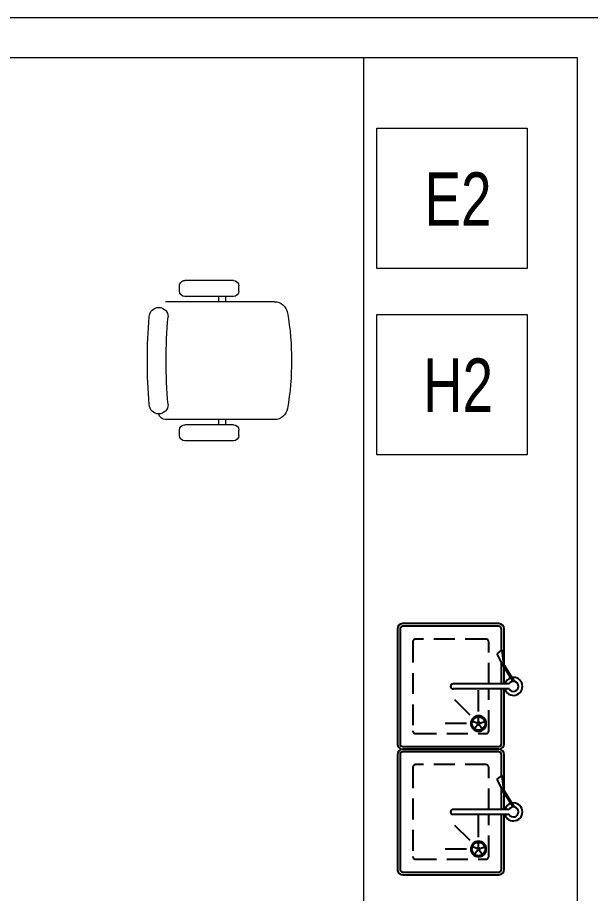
# Model space of a CAD drawing. Header units: millimetres. Extents: x 26027 to 581921, y 7230 to 233891.
# Drawn here: x 562903 to 565049, y 129601 to 132880 of the extents above; entities that cross this region are included whole.
import ezdxf

# ---------------------------------------------------------------- set-up
doc = ezdxf.new("R2010")
doc.units = ezdxf.units.MM
doc.header["$LTSCALE"] = 5
doc.linetypes.add('HIDDEN4', pattern=[0.09375, 0.0625, -0.03125])
doc.layers.add('BMED-SANITARY', color=254, linetype='Continuous')
for name, color, linetype, lineweight in [('Medical Equipment and Furniture', 163, 'Continuous', 0), ('NEW', 1, 'Continuous', 5), ('Walls', 32, 'Continuous', 5)]:
    doc.layers.add(name, color=color, linetype=linetype, lineweight=lineweight)
doc.styles.add('X3G_ENTITY_2587EA', font='swisscl.ttf', dxfattribs={"height": 200})

# ---------------------------------------------------------------- blocks, each defined once
blk = doc.blocks.new('BMED-S-S DROP-IN SINK 45-38')
at = {"layer": 'BMED-SANITARY', "color": 8}
for p, q in [((-18.3, 4.2), (-81.8, -35.6)), ((-18.7, -1.6), (-79.3, -39.6)), ((-9.4, -16.2), (-9.4, -226.2)), ((9.4, -16.2), (9.4, -226.2)), ((-235, -54.7), (-235, -414.7)), ((-225, -54.7), (-225, -414.7)), ((-80.4, -34.7), (-215, -34.7)), ((-135.3, -44.7), (-215, -44.7)), ((-81.8, -35.6), (-136.9, -42.7)), ((-122.2, -61.3), (-136.9, -42.7)), ((-79.3, -39.6), (-122.2, -61.3)), ((215, -34.7), (9.4, -34.7)), ((215, -44.7), (9.4, -44.7)), ((225, -414.7), (225, -54.7)), ((235, -414.7), (235, -54.7)), ((94, -130.7), (14, -130.7)), ((107.2, -162.5), (50.6, -219.1)), ((139, -175.7), (139, -255.7)), ((-215, -424.7), (215, -424.7)), ((-215, -434.7), (215, -434.7))]:
    blk.add_line(p, q, dxfattribs=at)
at = {"layer": 'BMED-SANITARY', "color": 8, "linetype": 'HIDDEN4', "ltscale": 250}
for p, q in [((-9.4, -92.7), (-167, -92.7)), ((167, -92.7), (9.4, -92.7)), ((-177, -102.7), (-177, -366.7)), ((177, -366.7), (177, -102.7)), ((-167, -376.7), (167, -376.7))]:
    blk.add_line(p, q, dxfattribs=at)
at = {"layer": 'BMED-SANITARY', "color": 8}
for points in [[(-9.4, -44.7), (-89.5, -44.7)], [(-9.4, -34.7), (-71.6, -34.7)], [(134, -130.7), (110, -130.7)], [(137.5, -126), (130, -103.1)], [(143, -127.8), (162.5, -113.7)], [(137.5, -135.5), (130, -158.3)], [(143, -133.7), (162.5, -147.8)]]:
    blk.add_lwpolyline(points, dxfattribs=at)
for points in [[(139, -159.7, 1), (139, -101.7, 1)], [(139, -135.7, 1), (139, -125.7, 1)]]:
    blk.add_lwpolyline(points, format="xyb", close=True, dxfattribs=at)
for radius in [26, 25]:
    blk.add_circle((139, -130.7), radius, dxfattribs=at)
for centre, radius, start, end in [((0, 0), 33.7, 286.1245, 188.9357), ((0, 0), 18.8, 299.9969, 239.9969), ((0, 0), 33.7, 197.3556, 253.8692), ((-215, -54.7), 20, 90, 180), ((-215, -54.7), 10, 90, 180), ((215, -54.7), 20, 0, 90), ((215, -54.7), 10, 0, 90), ((0, -226.2), 9.38, 179.9969, 359.9969), ((-215, -414.7), 20, 180, 270), ((-215, -414.7), 10, 180, 270), ((215, -414.7), 10, 270, 0), ((215, -414.7), 20, 270, 0)]:
    blk.add_arc(centre, radius, start, end, dxfattribs=at)
at = {"layer": 'BMED-SANITARY', "color": 8, "linetype": 'HIDDEN4', "ltscale": 250}
for centre, start, end in [((-167, -102.7), 90.0094, 180.0094), ((167, -102.7), 0, 90), ((-167, -366.7), 180, 270), ((167, -366.7), 270, 0)]:
    blk.add_arc(centre, 10, start, end, dxfattribs=at)
blk = doc.blocks.new('*X15')
at = {"color": 0}
for p, q in [((5, 3), (5, 3)), ((5, 3), (5, 3)), ((5, 3), (5, 3)), ((5, 3), (5, 3)), ((5, 3), (5, 3)), ((5, 3), (5, 3)), ((5, 3), (5, 3)), ((5, 3), (5, 3)), ((5, 3), (5, 3)), ((5, 3), (5, 3)), ((5, 3), (5, 3)), ((5, 3), (5, 3)), ((5, 3), (5, 3)), ((5, 3), (5, 3)), ((5, 3), (5, 3)), ((5, 3), (5, 3)), ((5, 3), (5, 3)), ((5, 3), (5, 3)), ((5, 3), (5, 3)), ((5, 3), (5, 3)), ((5, 3), (5, 3)), ((5, 3), (5, 3)), ((5, 3), (5, 3)), ((5, 3), (5, 3)), ((5, 3), (5, 3)), ((5, 3), (5, 3)), ((5, 3), (5, 3)), ((5, 3), (5, 3)), ((5, 3), (5, 3)), ((5, 3), (5, 3)), ((5, 3), (5, 3)), ((5, 3), (5, 3)), ((5, 3), (5, 3)), ((5, 3), (5, 3)), ((5, 3), (5, 3)), ((5, 3), (5, 3)), ((5, 3), (5, 3)), ((5, 3), (5, 3)), ((5, 3), (5, 3)), ((5, 3), (5, 3)), ((5, 3), (5, 3)), ((5, 3), (5, 3)), ((5, 3), (5, 3)), ((5, 3), (5, 3)), ((5, 3), (5, 3)), ((5, 3), (5, 3)), ((5, 3), (5, 3)), ((5, 3), (5, 3)), ((5, 3), (5, 3)), ((5, 3), (5, 3)), ((5, 3), (5, 3)), ((5, 3), (5, 3)), ((5, 3), (5, 3)), ((5, 3), (5, 3)), ((5, 3), (5, 3)), ((5, 3), (5, 3)), ((5, 3), (5, 3)), ((5, 3), (5, 3)), ((5, 3), (5, 3)), ((5, 3), (5, 3)), ((5, 3), (5, 3)), ((5, 3), (5, 3)), ((5, 3), (5, 3)), ((5, 3), (5, 3)), ((5, 3), (5, 3)), ((5, 3), (5, 3)), ((6, 3), (5, 3)), ((5, 3), (5, 3)), ((6, 3), (5, 3)), ((5, 3), (5, 3)), ((6, 3), (5, 3)), ((5, 3), (5, 3)), ((6, 3), (5, 3)), ((5, 3), (5, 3)), ((5, 3), (5, 3)), ((5, 3), (5, 3)), ((5, 3), (5, 3)), ((5, 3), (5, 3)), ((5, 3), (5, 3)), ((5, 3), (5, 3)), ((5, 3), (5, 3)), ((5, 3), (5, 3)), ((5, 3), (5, 3)), ((5, 3), (5, 3)), ((5, 3), (5, 3)), ((5, 3), (5, 3)), ((5, 3), (5, 3)), ((5, 3), (5, 3)), ((5, 3), (5, 3)), ((5, 3), (5, 3)), ((5, 3), (5, 3)), ((5, 3), (5, 3)), ((5, 3), (5, 3)), ((5, 3), (5, 3)), ((5, 3), (5, 3)), ((5, 3), (5, 3)), ((6, 3), (6, 3)), ((6, 3), (6, 3)), ((6, 3), (6, 3)), ((6, 3), (6, 3)), ((6, 3), (6, 3)), ((6, 3), (6, 3)), ((6, 3), (6, 3)), ((6, 3), (6, 3)), ((6, 3), (6, 3)), ((6, 3), (6, 3)), ((6, 3), (6, 3)), ((6, 3), (6, 3)), ((6, 3), (6, 3)), ((6, 3), (6, 3)), ((6, 3), (6, 3)), ((6, 3), (6, 3)), ((6, 3), (6, 3)), ((6, 3), (6, 3)), ((6, 3), (6, 3)), ((6, 3), (6, 3)), ((6, 3), (6, 3)), ((6, 3), (6, 3)), ((6, 3), (6, 3)), ((6, 3), (6, 3)), ((6, 3), (6, 3)), ((6, 3), (6, 3)), ((6, 3), (6, 3)), ((6, 3), (6, 3)), ((6, 3), (6, 3)), ((6, 3), (6, 3)), ((6, 3), (6, 3)), ((6, 3), (6, 3)), ((6, 3), (6, 3)), ((6, 3), (6, 3)), ((6, 3), (6, 3)), ((6, 3), (6, 3)), ((6, 3), (6, 3)), ((6, 3), (6, 3)), ((6, 3), (6, 3)), ((6, 3), (6, 3)), ((6, 3), (6, 3)), ((6, 3), (6, 3)), ((6, 3), (6, 3)), ((6, 3), (6, 3)), ((6, 3), (6, 3)), ((6, 3), (6, 3)), ((6, 3), (6, 3)), ((6, 3), (6, 3)), ((6, 3), (6, 3)), ((6, 3), (6, 3)), ((6, 3), (6, 3)), ((6, 3), (6, 3)), ((6, 3), (6, 3)), ((6, 3), (6, 3)), ((6, 3), (6, 3)), ((6, 3), (6, 3)), ((6, 3), (6, 3)), ((6, 3), (6, 3)), ((6, 3), (6, 3)), ((6, 3), (6, 3)), ((6, 3), (6, 3)), ((6, 3), (6, 3)), ((6, 3), (6, 3)), ((6, 3), (6, 3)), ((6, 3), (6, 3)), ((6, 3), (6, 3)), ((6, 3), (6, 3)), ((6, 3), (6, 3)), ((6, 3), (6, 3)), ((6, 3), (6, 3)), ((6, 3), (6, 3)), ((6, 3), (6, 3)), ((6, 3), (6, 3)), ((6, 3), (6, 3)), ((6, 3), (6, 3)), ((6, 3), (6, 3)), ((6, 3), (6, 3)), ((6, 3), (6, 3)), ((6, 3), (6, 3)), ((6, 3), (6, 3)), ((6, 3), (6, 3)), ((6, 3), (6, 3)), ((6, 3), (6, 3)), ((6, 3), (6, 3)), ((6, 3), (6, 3)), ((6, 3), (6, 3)), ((6, 3), (6, 3)), ((6, 3), (6, 3)), ((6, 3), (6, 3)), ((6, 3), (6, 3)), ((6, 3), (6, 3)), ((6, 3), (6, 3)), ((6, 3), (6, 3)), ((6, 3), (6, 3)), ((6, 3), (6, 3)), ((6, 3), (6, 3)), ((6, 3), (6, 3)), ((6, 3), (6, 3)), ((6, 3), (6, 3)), ((6, 3), (6, 3)), ((6, 3), (6, 3)), ((6, 3), (6, 3)), ((6, 3), (6, 3)), ((6, 3), (6, 3)), ((6, 3), (6, 3)), ((6, 3), (6, 3)), ((6, 3), (6, 3)), ((6, 3), (6, 3)), ((6, 3), (6, 3)), ((6, 3), (6, 3)), ((6, 3), (6, 3)), ((6, 3), (6, 3)), ((6, 3), (6, 3)), ((6, 3), (6, 3)), ((6, 3), (6, 3)), ((6, 3), (6, 3)), ((6, 3), (6, 3)), ((6, 3), (6, 3)), ((6, 3), (6, 3)), ((6, 3), (6, 3)), ((6, 3), (6, 3)), ((6, 3), (6, 3)), ((6, 3), (6, 3)), ((6, 3), (6, 3)), ((6, 3), (6, 3)), ((6, 3), (6, 3)), ((6, 3), (6, 3)), ((6, 3), (6, 3)), ((6, 3), (6, 3)), ((6, 3), (6, 3)), ((6, 3), (6, 3)), ((6, 3), (6, 3)), ((6, 3), (6, 3)), ((6, 3), (6, 3)), ((6, 3), (6, 3)), ((6, 3), (6, 3)), ((6, 3), (6, 3)), ((6, 3), (6, 3)), ((6, 3), (6, 3)), ((6, 3), (6, 3)), ((6, 3), (6, 3)), ((6, 3), (6, 3)), ((6, 3), (6, 3)), ((6, 3), (6, 3)), ((6, 3), (6, 3)), ((6, 3), (6, 3)), ((6, 3), (6, 3)), ((6, 3), (6, 3)), ((6, 3), (6, 3)), ((6, 3), (6, 3)), ((6, 3), (6, 3)), ((6, 3), (6, 3)), ((6, 3), (6, 3)), ((6, 3), (6, 3)), ((6, 3), (6, 3)), ((6, 3), (6, 3)), ((6, 3), (6, 3)), ((6, 3), (6, 3)), ((6, 3), (6, 3)), ((6, 3), (6, 3)), ((6, 3), (6, 3)), ((6, 3), (6, 3)), ((6, 3), (6, 3)), ((6, 3), (6, 3)), ((6, 3), (6, 3)), ((6, 3), (6, 3)), ((6, 3), (6, 3)), ((6, 3), (6, 3)), ((6, 3), (6, 3)), ((6, 3), (6, 3)), ((6, 3), (6, 3)), ((6, 3), (6, 3)), ((6, 3), (6, 3)), ((6, 3), (6, 3)), ((6, 3), (6, 3)), ((6, 3), (6, 3)), ((6, 3), (6, 3)), ((6, 3), (6, 3)), ((6, 3), (6, 3)), ((6, 3), (6, 3)), ((6, 3), (6, 3)), ((6, 3), (6, 3)), ((6, 3), (6, 3)), ((6, 3), (6, 3)), ((6, 3), (6, 3)), ((6, 3), (6, 3)), ((6, 3), (6, 3)), ((6, 3), (6, 3)), ((6, 3), (6, 3)), ((6, 3), (6, 3)), ((6, 3), (6, 3)), ((6, 3), (6, 3)), ((6, 3), (6, 3)), ((6, 3), (6, 3)), ((6, 3), (6, 3)), ((6, 3), (6, 3)), ((6, 3), (6, 3)), ((6, 3), (6, 3)), ((6, 3), (6, 3)), ((6, 3), (6, 3)), ((6, 3), (6, 3)), ((6, 3), (6, 3)), ((6, 3), (6, 3)), ((6, 3), (6, 3)), ((6, 3), (5, 3)), ((6, 3), (5, 3)), ((6, 3), (5, 3)), ((6, 3), (5, 3)), ((6, 3), (5, 3)), ((6, 3), (6, 3)), ((6, 3), (6, 3)), ((6, 3), (6, 3)), ((6, 3), (6, 3)), ((6, 3), (6, 3)), ((6, 3), (6, 3)), ((6, 3), (6, 3)), ((6, 3), (6, 3)), ((6, 3), (6, 3)), ((6, 3), (6, 3)), ((6, 3), (6, 3)), ((6, 3), (6, 3)), ((6, 3), (6, 3)), ((6, 3), (6, 3)), ((6, 3), (6, 3)), ((6, 3), (6, 3)), ((6, 3), (6, 3)), ((6, 3), (6, 3)), ((6, 3), (6, 3)), ((6, 3), (6, 3)), ((6, 3), (6, 3)), ((6, 3), (6, 3)), ((6, 3), (6, 3)), ((6, 3), (6, 3)), ((6, 3), (6, 3)), ((6, 3), (6, 3)), ((6, 3), (6, 3)), ((6, 3), (6, 3)), ((6, 3), (6, 3)), ((6, 3), (6, 3)), ((6, 3), (6, 3)), ((6, 3), (6, 3)), ((6, 3), (6, 3)), ((6, 3), (6, 3)), ((6, 3), (6, 3)), ((6, 3), (6, 3)), ((6, 3), (6, 3)), ((6, 3), (6, 3)), ((6, 3), (6, 3)), ((6, 3), (6, 3)), ((6, 3), (6, 3)), ((6, 3), (6, 3)), ((6, 3), (6, 3)), ((6, 3), (6, 3)), ((6, 3), (6, 3)), ((6, 3), (6, 3)), ((6, 3), (6, 3)), ((6, 3), (6, 3)), ((6, 3), (6, 3)), ((6, 3), (6, 3)), ((6, 3), (6, 3)), ((6, 3), (6, 3)), ((6, 3), (6, 3)), ((6, 3), (6, 3)), ((6, 3), (6, 3)), ((6, 3), (6, 3)), ((6, 3), (6, 3)), ((6, 3), (6, 3)), ((6, 3), (6, 3)), ((6, 3), (6, 3)), ((6, 3), (6, 3)), ((6, 3), (6, 3)), ((6, 3), (6, 3)), ((6, 3), (6, 3)), ((6, 3), (6, 3)), ((6, 3), (6, 3)), ((6, 3), (6, 3)), ((6, 3), (6, 3)), ((6, 3), (6, 3)), ((6, 3), (6, 3)), ((6, 3), (6, 3)), ((6, 3), (6, 3)), ((6, 3), (6, 3)), ((6, 3), (6, 3)), ((6, 3), (6, 3)), ((6, 3), (6, 3)), ((6, 3), (6, 3)), ((6, 3), (6, 3)), ((6, 3), (6, 3)), ((6, 3), (6, 3)), ((6, 3), (6, 3)), ((6, 3), (6, 3)), ((6, 3), (6, 3)), ((6, 3), (6, 3)), ((6, 3), (6, 3)), ((6, 3), (6, 3)), ((6, 3), (6, 3)), ((6, 3), (6, 3)), ((6, 3), (6, 3)), ((6, 3), (6, 3)), ((6, 3), (6, 3)), ((6, 3), (6, 3)), ((6, 3), (6, 3)), ((6, 3), (6, 3)), ((6, 3), (6, 3)), ((6, 3), (6, 3)), ((6, 3), (6, 3)), ((6, 3), (6, 3)), ((6, 3), (6, 3)), ((6, 3), (6, 3)), ((6, 3), (6, 3)), ((6, 3), (6, 3)), ((6, 3), (6, 3)), ((6, 3), (6, 3)), ((6, 3), (6, 3)), ((6, 3), (6, 3)), ((6, 3), (6, 3)), ((6, 3), (6, 3)), ((6, 3), (6, 3)), ((6, 3), (6, 3)), ((6, 3), (6, 3)), ((6, 3), (6, 3)), ((6, 3), (6, 3)), ((6, 3), (6, 3)), ((6, 3), (6, 3)), ((6, 3), (6, 3)), ((6, 3), (6, 3)), ((6, 3), (6, 3)), ((6, 3), (6, 3)), ((6, 3), (6, 3)), ((6, 3), (6, 3)), ((6, 3), (6, 3)), ((6, 3), (6, 3)), ((6, 3), (6, 3)), ((6, 3), (6, 3)), ((6, 3), (6, 3)), ((6, 3), (6, 3)), ((6, 3), (6, 3)), ((6, 3), (6, 3)), ((6, 3), (6, 3)), ((6, 3), (6, 3)), ((6, 3), (6, 3)), ((6, 3), (6, 3)), ((6, 3), (6, 3)), ((6, 3), (6, 3)), ((6, 3), (6, 3)), ((6, 3), (6, 3)), ((6, 3), (6, 3)), ((6, 3), (6, 3)), ((6, 3), (6, 3)), ((6, 3), (6, 3)), ((6, 3), (6, 3)), ((6, 3), (6, 3)), ((6, 3), (6, 3)), ((6, 3), (6, 3)), ((6, 3), (6, 3)), ((6, 3), (6, 3)), ((6, 3), (6, 3)), ((6, 3), (6, 3)), ((6, 3), (6, 3)), ((6, 3), (6, 3)), ((6, 3), (6, 3)), ((6, 3), (6, 3)), ((6, 3), (6, 3)), ((6, 3), (6, 3)), ((6, 3), (6, 3)), ((6, 3), (6, 3)), ((6, 3), (6, 3)), ((6, 3), (6, 3)), ((6, 3), (6, 3)), ((6, 3), (6, 3)), ((6, 3), (6, 3)), ((6, 3), (6, 3)), ((6, 3), (6, 3)), ((6, 3), (6, 3)), ((6, 3), (6, 3)), ((6, 3), (6, 3)), ((6, 3), (6, 3)), ((6, 3), (6, 3)), ((6, 3), (6, 3)), ((6, 3), (6, 3)), ((6, 3), (6, 3)), ((6, 3), (6, 3)), ((6, 3), (6, 3)), ((6, 3), (6, 3)), ((6, 3), (6, 3)), ((6, 3), (6, 3)), ((6, 3), (6, 3)), ((6, 3), (6, 3)), ((6, 3), (6, 3)), ((6, 3), (6, 3)), ((6, 3), (6, 3)), ((6, 3), (6, 3)), ((6, 3), (6, 3)), ((6, 3), (6, 3)), ((6, 3), (6, 3)), ((6, 3), (6, 3)), ((6, 3), (6, 3)), ((6, 3), (6, 3)), ((6, 3), (6, 3)), ((6, 3), (6, 3)), ((6, 3), (6, 3)), ((6, 3), (6, 3)), ((6, 3), (6, 3)), ((6, 3), (6, 3)), ((6, 3), (6, 3)), ((6, 3), (6, 3)), ((6, 3), (6, 3)), ((6, 3), (6, 3)), ((6, 3), (6, 3)), ((6, 3), (6, 3)), ((6, 3), (6, 3)), ((6, 3), (6, 3)), ((6, 3), (6, 3)), ((6, 3), (6, 3)), ((6, 3), (6, 3)), ((6, 3), (6, 3)), ((6, 3), (6, 3)), ((6, 3), (6, 3)), ((6, 3), (6, 3)), ((6, 3), (6, 3)), ((6, 3), (6, 3)), ((6, 3), (6, 3)), ((6, 3), (6, 3)), ((6, 3), (6, 3)), ((6, 3), (6, 3)), ((6, 3), (6, 3)), ((6, 3), (6, 3)), ((6, 3), (6, 3)), ((6, 3), (6, 3)), ((6, 3), (6, 3)), ((6, 3), (6, 3)), ((6, 3), (6, 3)), ((6, 3), (6, 3)), ((6, 3), (6, 3)), ((6, 3), (6, 3)), ((6, 3), (6, 3)), ((6, 3), (6, 3)), ((6, 3), (6, 3)), ((6, 3), (6, 3)), ((6, 3), (6, 3)), ((6, 3), (6, 3)), ((6, 3), (6, 3)), ((6, 3), (6, 3)), ((6, 3), (6, 3)), ((6, 3), (6, 3)), ((6, 3), (6, 3)), ((6, 3), (6, 3)), ((6, 3), (6, 3)), ((6, 3), (6, 3)), ((6, 3), (6, 3)), ((6, 3), (6, 3)), ((6, 3), (6, 3)), ((6, 3), (6, 3)), ((6, 3), (6, 3)), ((6, 3), (6, 3)), ((6, 3), (6, 3)), ((6, 3), (6, 3)), ((6, 3), (6, 3)), ((6, 3), (6, 3)), ((6, 3), (6, 3)), ((6, 3), (6, 3)), ((6, 3), (6, 3)), ((6, 3), (6, 3)), ((6, 3), (6, 3)), ((6, 3), (6, 3)), ((6, 3), (6, 3)), ((6, 3), (6, 3)), ((6, 3), (6, 3)), ((6, 3), (6, 3)), ((6, 3), (6, 3)), ((6, 3), (6, 3)), ((6, 3), (6, 3)), ((6, 3), (6, 3)), ((6, 3), (6, 3)), ((6, 3), (6, 3)), ((6, 3), (6, 3)), ((6, 3), (6, 3)), ((6, 3), (6, 3)), ((6, 3), (6, 3)), ((6, 3), (6, 3)), ((6, 3), (6, 3)), ((6, 3), (6, 3)), ((6, 3), (6, 3)), ((6, 3), (6, 3)), ((6, 3), (6, 3)), ((6, 3), (6, 3)), ((6, 3), (6, 3)), ((6, 3), (6, 3)), ((6, 3), (6, 3)), ((6, 3), (6, 3)), ((6, 3), (6, 3)), ((6, 3), (6, 3)), ((6, 3), (6, 3)), ((6, 3), (6, 3)), ((6, 3), (6, 3)), ((6, 3), (6, 3)), ((6, 3), (6, 3)), ((6, 3), (6, 3)), ((6, 3), (6, 3)), ((6, 3), (6, 3)), ((6, 3), (6, 3)), ((6, 3), (6, 3)), ((6, 3), (6, 3)), ((6, 3), (6, 3)), ((6, 3), (6, 3)), ((6, 3), (6, 3)), ((6, 3), (6, 3)), ((6, 3), (6, 3)), ((6, 3), (6, 3)), ((6, 3), (6, 3)), ((6, 3), (6, 3)), ((6, 3), (6, 3)), ((6, 3), (6, 3)), ((6, 3), (6, 3)), ((6, 3), (6, 3)), ((6, 3), (6, 3)), ((6, 3), (6, 3)), ((6, 3), (6, 3)), ((6, 3), (6, 3)), ((6, 3), (6, 3)), ((6, 3), (6, 3)), ((6, 3), (6, 3)), ((6, 3), (6, 3)), ((6, 3), (6, 3)), ((6, 3), (6, 3)), ((6, 3), (6, 3))]:
    blk.add_line(p, q, dxfattribs=at)
blk = doc.blocks.new('*X16')
at = {"color": 0}
for p, q in [((13, 1), (13, 1)), ((13, 1), (13, 1)), ((13, 1), (13, 1)), ((13, 1), (13, 1)), ((13, 1), (13, 1)), ((13, 1), (13, 1)), ((13, 1), (13, 1)), ((13, 1), (13, 1)), ((13, 1), (13, 1)), ((13, 1), (13, 1)), ((13, 1), (13, 1)), ((13, 1), (13, 1)), ((13, 1), (13, 1)), ((13, 1), (13, 1)), ((13, 1), (13, 1)), ((13, 1), (14, 1)), ((13, 1), (14, 1)), ((13, 1), (14, 1)), ((13, 1), (13, 1)), ((13, 1), (13, 1)), ((13, 1), (13, 1)), ((13, 1), (13, 1)), ((13, 1), (13, 1)), ((13, 1), (13, 1)), ((13, 1), (13, 1)), ((13, 1), (13, 1)), ((13, 1), (13, 1)), ((13, 1), (13, 1)), ((13, 1), (13, 1)), ((13, 1), (13, 1)), ((13, 1), (13, 1)), ((13, 1), (13, 1)), ((13, 1), (13, 1)), ((13, 1), (13, 1)), ((13, 1), (13, 1)), ((13, 1), (13, 1)), ((13, 1), (13, 1)), ((13, 1), (13, 1)), ((13, 1), (13, 1)), ((13, 1), (13, 1)), ((13, 1), (13, 1)), ((13, 1), (13, 1)), ((13, 1), (13, 1)), ((13, 1), (13, 1)), ((13, 1), (13, 1)), ((13, 1), (13, 1)), ((13, 1), (13, 1)), ((13, 1), (13, 1)), ((13, 1), (13, 1)), ((13, 1), (13, 1)), ((13, 1), (13, 1)), ((13, 1), (13, 1)), ((13, 1), (13, 1)), ((13, 1), (13, 1)), ((13, 1), (13, 1)), ((13, 1), (13, 1)), ((13, 1), (13, 1)), ((13, 1), (13, 1)), ((13, 1), (13, 1)), ((13, 1), (13, 1)), ((13, 1), (13, 1)), ((13, 1), (13, 1)), ((13, 1), (13, 1)), ((13, 1), (13, 1)), ((13, 1), (13, 1)), ((13, 1), (13, 1)), ((13, 1), (13, 1)), ((13, 1), (13, 1)), ((13, 1), (13, 1)), ((13, 1), (13, 1)), ((13, 1), (13, 1)), ((13, 1), (13, 1)), ((13, 1), (13, 1)), ((13, 1), (13, 1)), ((13, 1), (13, 1)), ((13, 1), (13, 1)), ((13, 1), (13, 1)), ((13, 1), (13, 1)), ((13, 1), (13, 1)), ((13, 1), (13, 1)), ((13, 1), (13, 1)), ((13, 1), (13, 1)), ((13, 1), (13, 1)), ((13, 1), (13, 1)), ((13, 1), (13, 1)), ((13, 1), (13, 1)), ((13, 1), (13, 1)), ((13, 1), (13, 1)), ((13, 1), (13, 1)), ((13, 1), (13, 1)), ((13, 1), (13, 1)), ((13, 1), (13, 1)), ((13, 1), (13, 1)), ((13, 1), (13, 1)), ((13, 1), (13, 1)), ((13, 1), (13, 1)), ((13, 1), (13, 1)), ((13, 1), (13, 1)), ((13, 1), (13, 1)), ((13, 1), (13, 1)), ((13, 1), (13, 1)), ((13, 1), (13, 1)), ((13, 1), (13, 1)), ((13, 1), (13, 1)), ((13, 1), (13, 1)), ((13, 1), (13, 1)), ((13, 1), (13, 1)), ((13, 1), (13, 1)), ((13, 1), (13, 1)), ((13, 1), (13, 1)), ((13, 1), (13, 1)), ((13, 1), (13, 1)), ((13, 1), (13, 1)), ((13, 1), (13, 1)), ((13, 1), (13, 1)), ((13, 1), (13, 1)), ((13, 1), (13, 1)), ((13, 1), (13, 1)), ((13, 1), (13, 1)), ((13, 1), (13, 1)), ((13, 1), (13, 1)), ((13, 1), (13, 1)), ((13, 1), (13, 1)), ((13, 1), (14, 1)), ((13, 0), (13, 0)), ((13, 0), (13, 0)), ((13, 0), (13, 0)), ((13, 0), (13, 0)), ((13, 0), (13, 0)), ((13, 0), (13, 0)), ((13, 0), (13, 0)), ((13, 0), (13, 0)), ((13, 0), (13, 0)), ((13, 0), (13, 0)), ((13, 0), (13, 0)), ((13, 0), (13, 0)), ((13, 0), (13, 0)), ((13, 0), (13, 0)), ((13, 0), (13, 0)), ((13, 0), (13, 0)), ((13, 0), (13, 0)), ((13, 0), (13, 0)), ((13, 0), (13, 0)), ((13, 0), (13, 0)), ((13, 0), (13, 0)), ((13, 0), (13, 0)), ((13, 0), (13, 0)), ((13, 0), (13, 0)), ((13, 0), (13, 0)), ((13, 0), (13, 0)), ((13, 0), (13, 0)), ((13, 0), (13, 0)), ((13, 0), (13, 0)), ((13, 0), (13, 0)), ((13, 0), (13, 0)), ((13, 0), (13, 0)), ((13, 0), (13, 0)), ((13, 0), (13, 0)), ((13, 0), (13, 0)), ((13, 0), (13, 0)), ((13, 0), (13, 0)), ((13, 0), (13, 0)), ((13, 0), (13, 0)), ((13, 0), (13, 0)), ((13, 0), (13, 0)), ((13, 0), (13, 0)), ((13, 0), (13, 0)), ((13, 0), (13, 0)), ((13, 0), (13, 0)), ((13, 0), (13, 0)), ((13, 0), (13, 0)), ((13, 0), (13, 0)), ((13, 0), (14, 0)), ((13, 0), (14, 0)), ((13, 0), (13, 0)), ((13, 0), (14, 0)), ((14, 1), (14, 1)), ((14, 1), (14, 1)), ((14, 1), (14, 1)), ((14, 1), (14, 1)), ((14, 1), (14, 1)), ((14, 1), (14, 1)), ((14, 1), (14, 1)), ((14, 1), (14, 1)), ((14, 1), (14, 1)), ((14, 1), (14, 1)), ((14, 1), (14, 1)), ((14, 1), (14, 1)), ((14, 1), (14, 1)), ((14, 1), (14, 1)), ((14, 1), (14, 1)), ((14, 1), (14, 1)), ((14, 1), (14, 1)), ((14, 1), (14, 1)), ((14, 1), (14, 1)), ((14, 1), (14, 1)), ((14, 1), (14, 1)), ((14, 1), (14, 1)), ((14, 1), (14, 1)), ((14, 1), (14, 1)), ((14, 1), (14, 1)), ((14, 1), (14, 1)), ((14, 1), (14, 1)), ((14, 1), (14, 1)), ((14, 1), (14, 1)), ((14, 1), (14, 1)), ((14, 1), (14, 1)), ((14, 1), (14, 1)), ((14, 1), (14, 1)), ((14, 1), (14, 1)), ((14, 1), (14, 1)), ((14, 1), (14, 1)), ((14, 1), (14, 1)), ((14, 1), (14, 1)), ((14, 1), (14, 1)), ((14, 1), (14, 1)), ((14, 1), (14, 1)), ((14, 1), (14, 1)), ((14, 1), (14, 1)), ((14, 1), (14, 1)), ((14, 1), (14, 1)), ((14, 1), (14, 1)), ((14, 1), (14, 1)), ((14, 1), (14, 1)), ((14, 1), (14, 1)), ((14, 1), (14, 1)), ((14, 1), (14, 1)), ((14, 1), (14, 1)), ((14, 1), (14, 1)), ((14, 1), (14, 1)), ((14, 1), (14, 1)), ((14, 1), (14, 1)), ((14, 1), (14, 1)), ((14, 1), (14, 1)), ((14, 1), (14, 1)), ((14, 1), (14, 1)), ((14, 1), (14, 1)), ((14, 1), (14, 1)), ((14, 1), (14, 1)), ((14, 1), (14, 1)), ((14, 1), (14, 1)), ((14, 1), (14, 1)), ((14, 1), (14, 1)), ((14, 1), (14, 1)), ((14, 1), (14, 1)), ((14, 1), (14, 1)), ((14, 1), (14, 1)), ((14, 1), (14, 1)), ((14, 1), (14, 1)), ((14, 1), (14, 1)), ((14, 1), (14, 1)), ((14, 1), (14, 1)), ((14, 1), (14, 1)), ((14, 1), (14, 1)), ((14, 1), (14, 1)), ((14, 1), (14, 1)), ((14, 1), (14, 1)), ((14, 1), (14, 1)), ((14, 1), (14, 1)), ((14, 1), (14, 1)), ((14, 1), (14, 1)), ((14, 1), (14, 1)), ((14, 1), (14, 1)), ((14, 1), (14, 1)), ((14, 1), (14, 1)), ((14, 1), (14, 1)), ((14, 1), (14, 1)), ((14, 1), (14, 1)), ((14, 1), (14, 1)), ((14, 1), (14, 1)), ((14, 0), (14, 0)), ((14, 0), (14, 0)), ((14, 0), (14, 0)), ((14, 0), (14, 0)), ((14, 0), (14, 0)), ((14, 0), (14, 0)), ((14, 0), (14, 0)), ((14, 0), (14, 0)), ((14, 0), (14, 0)), ((14, 0), (14, 0)), ((14, 0), (14, 0)), ((14, 0), (14, 0)), ((14, 0), (14, 0)), ((14, 0), (14, 0)), ((14, 0), (14, 0)), ((14, 0), (14, 0)), ((14, 0), (14, 0)), ((14, 0), (14, 0)), ((14, 0), (14, 0)), ((14, 0), (14, 0)), ((14, 0), (14, 0)), ((14, 0), (14, 0)), ((14, 0), (14, 0)), ((14, 0), (14, 0)), ((14, 0), (14, 0)), ((14, 0), (14, 0)), ((14, 0), (14, 0)), ((14, 0), (14, 0)), ((14, 0), (14, 0)), ((14, 0), (14, 0)), ((14, 0), (14, 0)), ((14, 0), (14, 0)), ((14, 0), (14, 0)), ((14, 0), (14, 0)), ((14, 0), (14, 0)), ((14, 0), (14, 0)), ((14, 0), (14, 0)), ((14, 0), (14, 0)), ((14, 0), (14, 0)), ((14, 0), (14, 0)), ((14, 0), (14, 0)), ((14, 0), (14, 0)), ((14, 0), (14, 0)), ((14, 0), (14, 0)), ((14, 0), (14, 0)), ((14, 0), (14, 0)), ((14, 0), (14, 0)), ((14, 0), (14, 0)), ((13, 0), (13, 0)), ((13, 0), (14, 0)), ((13, 0), (13, 0)), ((13, 0), (14, 0)), ((13, 0), (13, 0)), ((13, 0), (14, 0)), ((13, 0), (13, 0)), ((13, 0), (13, 0)), ((13, 0), (13, 0)), ((13, 0), (13, 0)), ((13, 0), (14, 0)), ((13, 0), (13, 0)), ((13, 0), (14, 0)), ((13, 0), (13, 0)), ((13, 0), (14, 0)), ((13, 0), (13, 0)), ((13, 0), (14, 0)), ((13, 0), (13, 0)), ((13, 0), (14, 0)), ((13, 0), (13, 0)), ((13, 0), (14, 0)), ((13, 0), (13, 0)), ((13, 0), (14, 0)), ((13, 0), (13, 0)), ((13, 0), (13, 0)), ((13, 0), (13, 0)), ((13, 0), (14, 0)), ((13, 0), (13, 0)), ((13, 0), (14, 0)), ((13, 0), (13, 0)), ((13, 0), (14, 0)), ((13, 0), (13, 0)), ((13, 0), (14, 0)), ((13, 0), (13, 0)), ((13, 0), (13, 0)), ((13, 0), (13, 0)), ((13, 0), (13, 0)), ((13, 0), (13, 0)), ((13, 0), (13, 0)), ((13, 0), (13, 0)), ((13, 0), (13, 0)), ((13, 0), (13, 0)), ((13, 0), (13, 0)), ((13, 0), (13, 0)), ((13, 0), (13, 0)), ((13, 0), (13, 0)), ((13, 0), (13, 0)), ((13, 0), (13, 0)), ((13, 0), (13, 0)), ((13, 0), (13, 0)), ((13, 0), (13, 0)), ((13, 0), (13, 0)), ((13, 0), (13, 0)), ((13, 0), (13, 0)), ((13, 0), (13, 0)), ((13, 0), (13, 0)), ((13, 0), (13, 0)), ((13, 0), (13, 0)), ((13, 0), (13, 0)), ((13, 0), (13, 0)), ((13, 0), (13, 0)), ((13, 0), (13, 0)), ((13, 0), (13, 0)), ((13, 0), (13, 0)), ((13, -1), (13, -1)), ((13, -1), (13, -1)), ((13, -1), (13, -1)), ((13, -1), (13, -1)), ((13, -1), (13, -1)), ((13, -1), (14, -1)), ((13, -1), (13, -1)), ((14, 0), (14, 0)), ((14, 0), (14, 0)), ((14, 0), (14, 0)), ((14, 0), (14, 0)), ((14, 0), (14, 0)), ((14, 0), (14, 0)), ((14, 0), (14, 0)), ((14, 0), (14, 0)), ((14, 0), (14, 0)), ((14, 0), (14, 0)), ((14, 0), (14, 0)), ((14, 0), (14, 0)), ((14, 0), (14, 0)), ((14, 0), (14, 0)), ((14, 0), (14, 0)), ((13, 0), (14, 0)), ((14, 0), (14, 0)), ((14, 0), (14, 0)), ((14, 0), (14, 0)), ((14, 0), (14, 0)), ((14, 0), (14, 0)), ((14, 0), (14, 0)), ((14, 0), (14, 0)), ((14, 0), (14, 0)), ((14, 0), (14, 0)), ((14, 0), (14, 0)), ((14, 0), (14, 0)), ((14, 0), (14, 0)), ((14, 0), (14, 0)), ((14, 0), (14, 0)), ((14, 0), (14, 0)), ((14, 0), (14, 0)), ((14, 0), (14, 0)), ((14, 0), (14, 0)), ((14, 0), (14, 0)), ((14, 0), (14, 0)), ((14, 0), (14, 0)), ((14, 0), (14, 0)), ((14, 0), (14, 0)), ((14, 0), (14, 0)), ((14, 0), (14, 0)), ((14, 0), (14, 0)), ((14, 0), (14, 0)), ((14, 0), (14, 0)), ((14, 0), (14, 0)), ((14, 0), (14, 0)), ((14, 0), (14, 0)), ((14, 0), (14, 0)), ((14, 0), (14, 0)), ((14, 0), (14, 0)), ((14, -1), (14, -1)), ((14, -1), (14, -1)), ((14, -1), (14, -1)), ((14, -1), (14, -1)), ((14, -1), (14, -1))]:
    blk.add_line(p, q, dxfattribs=at)
blk = doc.blocks.new('GF21018-P')
at = {"color": 0}
for p, q in [((-0.2207, 0.4756), (-0.2207, 0.0675)), ((0.2205, 0.4756), (0.2205, 0.0675)), ((-0.2806, 0.3422), (-0.2598, 0.3422)), ((0.2596, 0.3422), (0.2804, 0.3422)), ((-0.3002, 0.3226), (-0.3002, 0.14)), ((-0.2402, 0.3226), (-0.2402, 0.14)), ((0.24, 0.3226), (0.24, 0.14)), ((0.3, 0.3226), (0.3, 0.14)), ((-0.2402, 0.2937), (-0.2207, 0.2937)), ((-0.2402, 0.2671), (-0.2207, 0.2671)), ((0.2205, 0.2937), (0.24, 0.2937)), ((0.2205, 0.2671), (0.24, 0.2671)), ((-0.2806, 0.1204), (-0.2598, 0.1204)), ((0.2596, 0.1204), (0.2804, 0.1204))]:
    blk.add_line(p, q, dxfattribs=at)
for points in [[(0.24, 0.2937), (0.24, 0.2937), (0.24, 0.2937), (0.24, 0.2937), (0.24, 0.2937), (0.24, 0.2937), (0.24, 0.2937), (0.24, 0.2937), (0.24, 0.2937), (0.24, 0.2937), (0.24, 0.2937), (0.24, 0.2937), (0.24, 0.2937), (0.24, 0.2937), (0.24, 0.2937), (0.24, 0.2937), (0.24, 0.2937), (0.24, 0.2937), (0.24, 0.2937), (0.24, 0.2937), (0.24, 0.2937), (0.24, 0.2937), (0.24, 0.2937), (0.24, 0.2937), (0.24, 0.2937), (0.24, 0.2937), (0.24, 0.2937), (0.24, 0.2937), (0.24, 0.2937), (0.24, 0.2937), (0.24, 0.2937), (0.24, 0.2937), (0.24, 0.2937), (0.24, 0.2937), (0.24, 0.2937), (0.24, 0.2937), (0.24, 0.2937), (0.24, 0.2937), (0.24, 0.2937), (0.24, 0.2937), (0.24, 0.2937), (0.24, 0.2937), (0.24, 0.2937), (0.24, 0.2937), (0.24, 0.2937), (0.24, 0.2937), (0.24, 0.2937), (0.24, 0.2937), (0.24, 0.2937), (0.24, 0.2937), (0.24, 0.2937), (0.24, 0.2937), (0.24, 0.2937), (0.24, 0.2937), (0.24, 0.2937), (0.24, 0.2937), (0.24, 0.2937), (0.24, 0.2937), (0.24, 0.2937), (0.24, 0.2937), (0.24, 0.2937), (0.24, 0.2937), (0.24, 0.2937), (0.24, 0.2937), (0.24, 0.2937), (0.24, 0.2937), (0.24, 0.2937), (0.24, 0.2937), (0.24, 0.2937), (0.24, 0.2937), (0.24, 0.2937), (0.24, 0.2937), (0.24, 0.2937), (0.24, 0.2937), (0.24, 0.2937), (0.24, 0.2937), (0.24, 0.2937), (0.24, 0.2937), (0.24, 0.2937), (0.24, 0.2937), (0.24, 0.2937), (0.24, 0.2937), (0.24, 0.2937), (0.24, 0.2937), (0.24, 0.2937), (0.24, 0.2937), (0.24, 0.2937), (0.24, 0.2937), (0.24, 0.2937), (0.24, 0.2937), (0.24, 0.2937), (0.24, 0.2937), (0.24, 0.2937), (0.24, 0.2937), (0.24, 0.2937), (0.24, 0.2937), (0.24, 0.2937), (0.24, 0.2937), (0.24, 0.2937), (0.24, 0.2937), (0.24, 0.2937), (0.24, 0.2937), (0.24, 0.2937), (0.24, 0.2937), (0.24, 0.2937), (0.24, 0.2937), (0.24, 0.2937), (0.24, 0.2937), (0.24, 0.2937), (0.24, 0.2937), (0.24, 0.2937), (0.24, 0.2937), (0.24, 0.2937), (0.24, 0.2937), (0.24, 0.2937), (0.24, 0.2937), (0.24, 0.2937), (0.24, 0.2937), (0.24, 0.2937), (0.24, 0.2937), (0.24, 0.2937), (0.24, 0.2937), (0.24, 0.2937), (0.24, 0.2937), (0.24, 0.2937), (0.24, 0.2937), (0.24, 0.2937), (0.24, 0.2937), (0.24, 0.2937), (0.24, 0.2937), (0.24, 0.2937), (0.24, 0.2937), (0.24, 0.2937), (0.24, 0.2937), (0.24, 0.2937), (0.24, 0.2937), (0.24, 0.2937), (0.24, 0.2937), (0.24, 0.2937), (0.24, 0.2937), (0.24, 0.2937), (0.24, 0.2937), (0.24, 0.2937), (0.24, 0.2937), (0.24, 0.2937), (0.24, 0.2937), (0.24, 0.2937), (0.24, 0.2937), (0.24, 0.2937), (0.24, 0.2937), (0.24, 0.2937), (0.24, 0.2937), (0.24, 0.2937), (0.24, 0.2937), (0.24, 0.2937), (0.24, 0.2937), (0.24, 0.2937), (0.24, 0.2937), (0.24, 0.2937), (0.24, 0.2937), (0.24, 0.2937), (0.24, 0.2937), (0.24, 0.2937), (0.24, 0.2937), (0.24, 0.2937), (0.24, 0.2937), (0.24, 0.2937), (0.24, 0.2937), (0.24, 0.2937), (0.24, 0.2937), (0.24, 0.2937), (0.24, 0.2937), (0.24, 0.2937), (0.24, 0.2937), (0.24, 0.2937), (0.24, 0.2937), (0.24, 0.2937), (0.24, 0.2937), (0.24, 0.2937), (0.24, 0.2937), (0.24, 0.2937), (0.24, 0.2937), (0.24, 0.2937), (0.24, 0.2937), (0.24, 0.2937), (0.24, 0.2937), (0.24, 0.2937), (0.24, 0.2937), (0.24, 0.2937), (0.24, 0.2937), (0.24, 0.2937), (0.24, 0.2937), (0.24, 0.2937), (0.24, 0.2937), (0.24, 0.2937), (0.24, 0.2937), (0.24, 0.2937), (0.24, 0.2937), (0.24, 0.2937), (0.24, 0.2937), (0.24, 0.2937), (0.24, 0.2937), (0.24, 0.2937), (0.24, 0.2937), (0.24, 0.2937), (0.24, 0.2937), (0.24, 0.2937), (0.24, 0.2937), (0.24, 0.2937), (0.24, 0.2937), (0.24, 0.2937), (0.24, 0.2937), (0.24, 0.2937), (0.24, 0.2937), (0.24, 0.2937), (0.24, 0.2937), (0.24, 0.2937), (0.24, 0.2937), (0.24, 0.2937), (0.24, 0.2937), (0.24, 0.2937), (0.24, 0.2937), (0.24, 0.2937), (0.24, 0.2937), (0.24, 0.2937), (0.24, 0.2937), (0.24, 0.2937), (0.24, 0.2937), (0.24, 0.2937), (0.24, 0.2937), (0.24, 0.2937), (0.24, 0.2937), (0.24, 0.2937), (0.24, 0.2937), (0.24, 0.2937), (0.24, 0.2937), (0.24, 0.2937), (0.24, 0.2937), (0.24, 0.2937), (0.24, 0.2937), (0.24, 0.2937), (0.24, 0.2937), (0.24, 0.2937), (0.24, 0.2937), (0.24, 0.2937), (0.24, 0.2937), (0.24, 0.2937), (0.24, 0.2937), (0.24, 0.2937), (0.24, 0.2937), (0.24, 0.2937), (0.24, 0.2937), (0.24, 0.2937), (0.24, 0.2937), (0.24, 0.2937), (0.24, 0.2937), (0.24, 0.2937), (0.24, 0.2937), (0.24, 0.2937), (0.24, 0.2937), (0.24, 0.2937), (0.24, 0.2937), (0.24, 0.2937), (0.24, 0.2937), (0.24, 0.2937), (0.24, 0.2937), (0.24, 0.2937), (0.24, 0.2937), (0.24, 0.2937), (0.24, 0.2937), (0.24, 0.2937), (0.24, 0.2937), (0.24, 0.2937), (0.24, 0.2937), (0.24, 0.2937), (0.24, 0.2937), (0.24, 0.2937)], [(0.24, 0.2937), (0.24, 0.2937), (0.24, 0.2937), (0.24, 0.2937), (0.24, 0.2937), (0.24, 0.2937), (0.24, 0.2937), (0.24, 0.2937), (0.24, 0.2937), (0.24, 0.2937), (0.24, 0.2937), (0.24, 0.2937), (0.24, 0.2937), (0.24, 0.2937), (0.24, 0.2937), (0.24, 0.2937), (0.24, 0.2937), (0.24, 0.2937), (0.24, 0.2937), (0.24, 0.2937), (0.24, 0.2937), (0.24, 0.2937), (0.24, 0.2937), (0.24, 0.2937), (0.24, 0.2937), (0.24, 0.2937), (0.24, 0.2937), (0.24, 0.2937), (0.24, 0.2937), (0.24, 0.2937), (0.24, 0.2937), (0.24, 0.2937), (0.24, 0.2937), (0.24, 0.2937), (0.24, 0.2937), (0.24, 0.2937), (0.24, 0.2937), (0.24, 0.2937), (0.24, 0.2937), (0.24, 0.2937), (0.24, 0.2937), (0.24, 0.2937), (0.24, 0.2937), (0.24, 0.2937), (0.24, 0.2937), (0.24, 0.2937), (0.24, 0.2937), (0.24, 0.2937), (0.24, 0.2937), (0.24, 0.2937), (0.24, 0.2937), (0.24, 0.2937), (0.24, 0.2937), (0.24, 0.2937), (0.24, 0.2937), (0.24, 0.2937), (0.24, 0.2937), (0.24, 0.2937), (0.24, 0.2937), (0.24, 0.2937), (0.24, 0.2937), (0.24, 0.2937), (0.24, 0.2937), (0.24, 0.2937), (0.24, 0.2937), (0.24, 0.2937), (0.24, 0.2937), (0.24, 0.2937), (0.24, 0.2937), (0.24, 0.2937), (0.24, 0.2937), (0.24, 0.2937), (0.24, 0.2937), (0.24, 0.2937), (0.24, 0.2937), (0.24, 0.2937), (0.24, 0.2937), (0.24, 0.2937), (0.24, 0.2937), (0.24, 0.2937), (0.24, 0.2937), (0.24, 0.2937), (0.24, 0.2937), (0.24, 0.2937), (0.24, 0.2937), (0.24, 0.2937), (0.24, 0.2937), (0.24, 0.2937), (0.24, 0.2937), (0.24, 0.2937), (0.24, 0.2937), (0.24, 0.2937), (0.24, 0.2937), (0.24, 0.2937), (0.24, 0.2937), (0.24, 0.2937), (0.24, 0.2937), (0.24, 0.2937), (0.24, 0.2937), (0.24, 0.2937), (0.24, 0.2937), (0.24, 0.2937), (0.24, 0.2937), (0.24, 0.2937), (0.24, 0.2937), (0.24, 0.2937), (0.24, 0.2937), (0.24, 0.2937), (0.24, 0.2937), (0.24, 0.2937), (0.24, 0.2937), (0.24, 0.2937), (0.24, 0.2937), (0.24, 0.2937), (0.24, 0.2937), (0.24, 0.2937), (0.24, 0.2937), (0.24, 0.2937), (0.24, 0.2937), (0.24, 0.2937), (0.24, 0.2937), (0.24, 0.2937), (0.24, 0.2937), (0.24, 0.2937), (0.24, 0.2937), (0.24, 0.2937), (0.24, 0.2937), (0.24, 0.2937), (0.24, 0.2937), (0.24, 0.2937), (0.24, 0.2937), (0.24, 0.2937), (0.24, 0.2937), (0.24, 0.2937), (0.24, 0.2937), (0.24, 0.2937), (0.24, 0.2937), (0.24, 0.2937), (0.24, 0.2937), (0.24, 0.2937), (0.24, 0.2937), (0.24, 0.2937), (0.24, 0.2937), (0.24, 0.2937), (0.24, 0.2937), (0.24, 0.2937), (0.24, 0.2937), (0.24, 0.2937), (0.24, 0.2937), (0.24, 0.2937), (0.24, 0.2937), (0.24, 0.2937), (0.24, 0.2937), (0.24, 0.2937), (0.24, 0.2937), (0.24, 0.2937), (0.24, 0.2937), (0.24, 0.2937), (0.24, 0.2937), (0.24, 0.2937), (0.24, 0.2937), (0.24, 0.2937), (0.24, 0.2937), (0.24, 0.2937), (0.24, 0.2937), (0.24, 0.2937), (0.24, 0.2937), (0.24, 0.2937), (0.24, 0.2937), (0.24, 0.2937), (0.24, 0.2937), (0.24, 0.2937), (0.24, 0.2937), (0.24, 0.2937), (0.24, 0.2937), (0.24, 0.2937), (0.24, 0.2937), (0.24, 0.2937), (0.24, 0.2937), (0.24, 0.2937), (0.24, 0.2937), (0.24, 0.2937), (0.24, 0.2937), (0.24, 0.2937), (0.24, 0.2937), (0.24, 0.2937), (0.24, 0.2937), (0.24, 0.2937), (0.24, 0.2937), (0.24, 0.2937), (0.24, 0.2937), (0.24, 0.2937), (0.24, 0.2937), (0.24, 0.2937), (0.24, 0.2937), (0.24, 0.2937), (0.24, 0.2937), (0.24, 0.2937), (0.24, 0.2937), (0.24, 0.2937), (0.24, 0.2937), (0.24, 0.2937), (0.24, 0.2937), (0.24, 0.2937), (0.24, 0.2937), (0.24, 0.2937), (0.24, 0.2937), (0.24, 0.2937), (0.24, 0.2937), (0.24, 0.2937), (0.24, 0.2937), (0.24, 0.2937), (0.24, 0.2937), (0.24, 0.2937), (0.24, 0.2937), (0.24, 0.2937), (0.24, 0.2937), (0.24, 0.2937), (0.24, 0.2937)], [(0.24, 0.2937), (0.24, 0.2937), (0.24, 0.2937), (0.24, 0.2937), (0.24, 0.2937), (0.24, 0.2937), (0.24, 0.2937), (0.24, 0.2937), (0.24, 0.2937), (0.24, 0.2937), (0.24, 0.2937), (0.24, 0.2937), (0.24, 0.2937), (0.24, 0.2937), (0.24, 0.2937), (0.24, 0.2937), (0.24, 0.2937), (0.24, 0.2937), (0.24, 0.2937), (0.24, 0.2937), (0.24, 0.2937), (0.24, 0.2937), (0.24, 0.2937), (0.24, 0.2937), (0.24, 0.2937), (0.24, 0.2937), (0.24, 0.2937), (0.24, 0.2937), (0.24, 0.2937), (0.24, 0.2937), (0.24, 0.2937), (0.24, 0.2937), (0.24, 0.2937), (0.24, 0.2937), (0.24, 0.2937), (0.24, 0.2937), (0.24, 0.2937), (0.24, 0.2937), (0.24, 0.2937), (0.24, 0.2937), (0.24, 0.2937), (0.24, 0.2937), (0.24, 0.2937), (0.24, 0.2937), (0.24, 0.2937), (0.24, 0.2937), (0.24, 0.2937), (0.24, 0.2937), (0.24, 0.2937), (0.24, 0.2937), (0.24, 0.2937), (0.24, 0.2937), (0.24, 0.2937), (0.24, 0.2937), (0.24, 0.2937), (0.24, 0.2937), (0.24, 0.2937), (0.24, 0.2937), (0.24, 0.2937), (0.24, 0.2937), (0.24, 0.2937), (0.24, 0.2937), (0.24, 0.2937), (0.24, 0.2937), (0.24, 0.2937), (0.24, 0.2937), (0.24, 0.2937), (0.24, 0.2937), (0.24, 0.2937), (0.24, 0.2937), (0.24, 0.2937), (0.24, 0.2937), (0.24, 0.2937), (0.24, 0.2937), (0.24, 0.2937), (0.24, 0.2937), (0.24, 0.2937), (0.24, 0.2937), (0.24, 0.2937), (0.24, 0.2937), (0.24, 0.2937), (0.24, 0.2937), (0.24, 0.2937), (0.24, 0.2937), (0.24, 0.2937), (0.24, 0.2937), (0.24, 0.2937), (0.24, 0.2937), (0.24, 0.2937), (0.24, 0.2937), (0.24, 0.2937), (0.24, 0.2937), (0.24, 0.2937), (0.24, 0.2937), (0.24, 0.2937), (0.24, 0.2937), (0.24, 0.2937), (0.24, 0.2937), (0.24, 0.2937), (0.24, 0.2937), (0.24, 0.2937), (0.24, 0.2937), (0.24, 0.2937), (0.24, 0.2937), (0.24, 0.2937), (0.24, 0.2937), (0.24, 0.2937), (0.24, 0.2937), (0.24, 0.2937), (0.24, 0.2937), (0.24, 0.2937), (0.24, 0.2937), (0.24, 0.2937), (0.24, 0.2937), (0.24, 0.2937), (0.24, 0.2937), (0.24, 0.2937), (0.24, 0.2937), (0.24, 0.2937), (0.24, 0.2937), (0.24, 0.2937), (0.24, 0.2937), (0.24, 0.2937), (0.24, 0.2937), (0.24, 0.2937), (0.24, 0.2937), (0.24, 0.2937), (0.24, 0.2937), (0.24, 0.2937), (0.24, 0.2937), (0.24, 0.2937), (0.24, 0.2937), (0.24, 0.2937), (0.24, 0.2937), (0.24, 0.2937), (0.24, 0.2937), (0.24, 0.2937), (0.24, 0.2937), (0.24, 0.2937), (0.24, 0.2937), (0.24, 0.2937), (0.24, 0.2937), (0.24, 0.2937), (0.24, 0.2937), (0.24, 0.2937), (0.24, 0.2937), (0.24, 0.2937), (0.24, 0.2937), (0.24, 0.2937), (0.24, 0.2937), (0.24, 0.2937), (0.24, 0.2937), (0.24, 0.2937), (0.24, 0.2937), (0.24, 0.2937), (0.24, 0.2937), (0.24, 0.2937), (0.24, 0.2937), (0.24, 0.2937), (0.24, 0.2937), (0.24, 0.2937), (0.24, 0.2937), (0.24, 0.2937), (0.24, 0.2937), (0.24, 0.2937), (0.24, 0.2937), (0.24, 0.2937), (0.24, 0.2937), (0.24, 0.2937), (0.24, 0.2937), (0.24, 0.2937), (0.24, 0.2937), (0.24, 0.2937), (0.24, 0.2937), (0.24, 0.2937), (0.24, 0.2937), (0.24, 0.2937), (0.24, 0.2937), (0.24, 0.2937), (0.24, 0.2937), (0.24, 0.2937), (0.24, 0.2937), (0.24, 0.2937), (0.24, 0.2937), (0.24, 0.2937), (0.24, 0.2937), (0.24, 0.2937), (0.24, 0.2937), (0.24, 0.2937), (0.24, 0.2937), (0.24, 0.2937), (0.24, 0.2937), (0.24, 0.2937), (0.24, 0.2937), (0.24, 0.2937), (0.24, 0.2937), (0.24, 0.2937), (0.24, 0.2937), (0.24, 0.2937), (0.24, 0.2937), (0.24, 0.2937), (0.24, 0.2937), (0.24, 0.2937), (0.24, 0.2937), (0.24, 0.2937), (0.24, 0.2937), (0.24, 0.2937), (0.24, 0.2937), (0.24, 0.2937), (0.24, 0.2937), (0.24, 0.2937), (0.24, 0.2937), (0.24, 0.2937), (0.24, 0.2937)]]:
    blk.add_lwpolyline(points, close=True, dxfattribs=at)
for centre, radius, start, end in [((-0.1707, 0.4756), 0.05, 99.6329, 180), ((-0.0001, -0.5295), 1.0695, 80.3671, 99.6329), ((0.1705, 0.4756), 0.05, 0, 80.3671), ((-0.2806, 0.3226), 0.0196, 90, 180), ((-0.2598, 0.3226), 0.0196, 360, 90), ((0.2596, 0.3226), 0.0196, 90, 180), ((0.2804, 0.3226), 0.0196, 0, 90), ((-0.2806, 0.14), 0.0196, 180, 270), ((-0.2598, 0.14), 0.0196, 270, 360), ((0.2596, 0.14), 0.0196, 180, 270), ((0.2804, 0.14), 0.0196, 270, 0), ((-0.1957, 0.0675), 0.025, 180, 261.4721), ((-0.1643, 0.0425), 0.0351, 90, 270), ((0, 1.8467), 1.7767, 264.6946, 275.3053), ((0.1641, 0.0425), 0.0351, 270, 90), ((0, 1.8314), 1.8314, 264.8532, 275.147)]:
    blk.add_arc(centre, radius, start, end, dxfattribs=at)
at = {"layer": 'NEW', "color": 0, "linetype": 'Continuous'}
for points in [[(0.24, 0.2937), (0.24, 0.2937), (0.24, 0.2937), (0.24, 0.2937), (0.24, 0.2937), (0.24, 0.2937), (0.24, 0.2937), (0.24, 0.2937)], [(0.24, 0.2937), (0.24, 0.2937), (0.24, 0.2937), (0.24, 0.2937), (0.24, 0.2937), (0.24, 0.2937), (0.24, 0.2937)], [(0.24, 0.2937), (0.24, 0.2937), (0.24, 0.2937), (0.24, 0.2937), (0.24, 0.2937), (0.24, 0.2937), (0.24, 0.2937), (0.24, 0.2937), (0.24, 0.2937)], [(0.24, 0.2937), (0.24, 0.2937), (0.24, 0.2937), (0.24, 0.2937), (0.24, 0.2937), (0.24, 0.2937), (0.24, 0.2937), (0.24, 0.2937), (0.24, 0.2937), (0.24, 0.2937)], [(0.24, 0.2937), (0.24, 0.2937), (0.24, 0.2937), (0.24, 0.2937), (0.24, 0.2937), (0.24, 0.2937), (0.24, 0.2937), (0.24, 0.2937), (0.24, 0.2937), (0.24, 0.2937), (0.24, 0.2937), (0.24, 0.2937), (0.24, 0.2937), (0.24, 0.2937), (0.24, 0.2937)], [(0.24, 0.2937), (0.24, 0.2937), (0.24, 0.2937), (0.24, 0.2937), (0.24, 0.2937), (0.24, 0.2937), (0.24, 0.2937), (0.24, 0.2937), (0.24, 0.2937), (0.24, 0.2937)], [(0.24, 0.2937), (0.24, 0.2937), (0.24, 0.2937), (0.24, 0.2937), (0.24, 0.2937), (0.24, 0.2937), (0.24, 0.2937), (0.24, 0.2937), (0.24, 0.2937), (0.24, 0.2937)], [(0.24, 0.2937), (0.24, 0.2937), (0.24, 0.2937), (0.24, 0.2937), (0.24, 0.2937), (0.24, 0.2937), (0.24, 0.2937), (0.24, 0.2937), (0.24, 0.2937), (0.24, 0.2937)], [(0.24, 0.2937), (0.24, 0.2937), (0.24, 0.2937), (0.24, 0.2937), (0.24, 0.2937), (0.24, 0.2937), (0.24, 0.2937), (0.24, 0.2937), (0.24, 0.2937), (0.24, 0.2937), (0.24, 0.2937), (0.24, 0.2937), (0.24, 0.2937), (0.24, 0.2937), (0.24, 0.2937), (0.24, 0.2937), (0.24, 0.2937), (0.24, 0.2937)], [(0.24, 0.2937), (0.24, 0.2937), (0.24, 0.2937), (0.24, 0.2937), (0.24, 0.2937), (0.24, 0.2937), (0.24, 0.2937), (0.24, 0.2937), (0.24, 0.2937), (0.24, 0.2937), (0.24, 0.2937), (0.24, 0.2937)], [(0.24, 0.2937), (0.24, 0.2937), (0.24, 0.2937), (0.24, 0.2937), (0.24, 0.2937), (0.24, 0.2937), (0.24, 0.2937)], [(0.24, 0.2937), (0.24, 0.2937), (0.24, 0.2937), (0.24, 0.2937), (0.24, 0.2937), (0.24, 0.2937), (0.24, 0.2937), (0.24, 0.2937), (0.24, 0.2937), (0.24, 0.2937), (0.24, 0.2937), (0.24, 0.2937), (0.24, 0.2937), (0.24, 0.2937), (0.24, 0.2937), (0.24, 0.2937), (0.24, 0.2937), (0.24, 0.2937), (0.24, 0.2937), (0.24, 0.2937), (0.24, 0.2937), (0.24, 0.2937), (0.24, 0.2937), (0.24, 0.2937), (0.24, 0.2937), (0.24, 0.2937), (0.24, 0.2937), (0.24, 0.2937), (0.24, 0.2937), (0.24, 0.2937), (0.24, 0.2937), (0.24, 0.2937), (0.24, 0.2937), (0.24, 0.2937), (0.24, 0.2937), (0.24, 0.2937), (0.24, 0.2937), (0.24, 0.2937), (0.24, 0.2937), (0.24, 0.2937), (0.24, 0.2937), (0.24, 0.2937), (0.24, 0.2937), (0.24, 0.2937), (0.24, 0.2937), (0.24, 0.2937), (0.24, 0.2937), (0.24, 0.2937), (0.24, 0.2937), (0.24, 0.2937), (0.24, 0.2937), (0.24, 0.2937), (0.24, 0.2937), (0.24, 0.2937), (0.24, 0.2937), (0.24, 0.2937), (0.24, 0.2937), (0.24, 0.2937), (0.24, 0.2937), (0.24, 0.2937), (0.24, 0.2937), (0.24, 0.2937), (0.24, 0.2937), (0.24, 0.2937), (0.24, 0.2937), (0.24, 0.2937), (0.24, 0.2937), (0.24, 0.2937), (0.24, 0.2937), (0.24, 0.2937), (0.24, 0.2937), (0.24, 0.2937), (0.24, 0.2937), (0.24, 0.2937), (0.24, 0.2937), (0.24, 0.2937), (0.24, 0.2937), (0.24, 0.2937), (0.24, 0.2937), (0.24, 0.2937), (0.24, 0.2937), (0.24, 0.2937), (0.24, 0.2937), (0.24, 0.2937), (0.24, 0.2937), (0.24, 0.2937), (0.24, 0.2937), (0.24, 0.2937), (0.24, 0.2937), (0.24, 0.2937), (0.24, 0.2937), (0.24, 0.2937), (0.24, 0.2937), (0.24, 0.2937), (0.24, 0.2937), (0.24, 0.2937), (0.24, 0.2937), (0.24, 0.2937), (0.24, 0.2937), (0.24, 0.2937), (0.24, 0.2937), (0.24, 0.2937), (0.24, 0.2937), (0.24, 0.2937), (0.24, 0.2937), (0.24, 0.2937), (0.24, 0.2937), (0.24, 0.2937), (0.24, 0.2937), (0.24, 0.2937), (0.24, 0.2937)], [(0.24, 0.2937), (0.24, 0.2937), (0.24, 0.2937), (0.24, 0.2937), (0.24, 0.2937), (0.24, 0.2937), (0.24, 0.2937), (0.24, 0.2937), (0.24, 0.2937), (0.24, 0.2937), (0.24, 0.2937), (0.24, 0.2937), (0.24, 0.2937), (0.24, 0.2937), (0.24, 0.2937), (0.24, 0.2937), (0.24, 0.2937)], [(0.24, 0.2937), (0.24, 0.2937), (0.24, 0.2937), (0.24, 0.2937), (0.24, 0.2937), (0.24, 0.2937), (0.24, 0.2937), (0.24, 0.2937), (0.24, 0.2937), (0.24, 0.2937), (0.24, 0.2937), (0.24, 0.2937), (0.24, 0.2937), (0.24, 0.2937), (0.24, 0.2937), (0.24, 0.2937), (0.24, 0.2937), (0.24, 0.2937), (0.24, 0.2937), (0.24, 0.2937), (0.24, 0.2937), (0.24, 0.2937), (0.24, 0.2937), (0.24, 0.2937), (0.24, 0.2937), (0.24, 0.2937), (0.24, 0.2937), (0.24, 0.2937), (0.24, 0.2937), (0.24, 0.2937), (0.24, 0.2937), (0.24, 0.2937), (0.24, 0.2937), (0.24, 0.2937), (0.24, 0.2937), (0.24, 0.2937), (0.24, 0.2937), (0.24, 0.2937), (0.24, 0.2937), (0.24, 0.2937), (0.24, 0.2937), (0.24, 0.2937), (0.24, 0.2937), (0.24, 0.2937), (0.24, 0.2937), (0.24, 0.2937), (0.24, 0.2937), (0.24, 0.2937), (0.24, 0.2937), (0.24, 0.2937), (0.24, 0.2937), (0.24, 0.2937), (0.24, 0.2937), (0.24, 0.2937), (0.24, 0.2937), (0.24, 0.2937), (0.24, 0.2937), (0.24, 0.2937), (0.24, 0.2937), (0.24, 0.2937), (0.24, 0.2937), (0.24, 0.2937), (0.24, 0.2937), (0.24, 0.2937), (0.24, 0.2937), (0.24, 0.2937), (0.24, 0.2937), (0.24, 0.2937), (0.24, 0.2937), (0.24, 0.2937), (0.24, 0.2937), (0.24, 0.2937), (0.24, 0.2937), (0.24, 0.2937), (0.24, 0.2937), (0.24, 0.2937), (0.24, 0.2937), (0.24, 0.2937), (0.24, 0.2937), (0.24, 0.2937), (0.24, 0.2937), (0.24, 0.2937), (0.24, 0.2937), (0.24, 0.2937), (0.24, 0.2937), (0.24, 0.2937), (0.24, 0.2937), (0.24, 0.2937), (0.24, 0.2937)], [(0.24, 0.2937), (0.24, 0.2937), (0.24, 0.2937), (0.24, 0.2937), (0.24, 0.2937), (0.24, 0.2937), (0.24, 0.2937), (0.24, 0.2937), (0.24, 0.2937), (0.24, 0.2937), (0.24, 0.2937), (0.24, 0.2937), (0.24, 0.2937), (0.24, 0.2937), (0.24, 0.2937), (0.24, 0.2937), (0.24, 0.2937), (0.24, 0.2937), (0.24, 0.2937), (0.24, 0.2937), (0.24, 0.2937), (0.24, 0.2937), (0.24, 0.2937), (0.24, 0.2937), (0.24, 0.2937), (0.24, 0.2937), (0.24, 0.2937), (0.24, 0.2937), (0.24, 0.2937), (0.24, 0.2937), (0.24, 0.2937), (0.24, 0.2937), (0.24, 0.2937), (0.24, 0.2937), (0.24, 0.2937), (0.24, 0.2937), (0.24, 0.2937), (0.24, 0.2937), (0.24, 0.2937), (0.24, 0.2937), (0.24, 0.2937), (0.24, 0.2937), (0.24, 0.2937), (0.24, 0.2937), (0.24, 0.2937), (0.24, 0.2937), (0.24, 0.2937), (0.24, 0.2937), (0.24, 0.2937), (0.24, 0.2937), (0.24, 0.2937), (0.24, 0.2937), (0.24, 0.2937), (0.24, 0.2937)]]:
    blk.add_lwpolyline(points, dxfattribs=at)
at = {"color": 0}
for name, xscale, yscale, zscale in [('*X15', 8.59375e-11, 8.59375e-11, 8.59375e-11), ('*X16', 5.5e-11, 5.5e-11, 5.5e-11)]:
    blk.add_blockref(name, (0.24, 0.2937), dxfattribs=dict(at, xscale=xscale, yscale=yscale, zscale=zscale))

msp = doc.modelspace()

# ---------------------------------------------------------------- linework, layer by layer
at = {"layer": 'Medical Equipment and Furniture', "elevation": 0}
msp.add_lwpolyline([(564198.8, 132730.3), (564198.8, 127950.3)], dxfattribs=at)
at = {"layer": 'Medical Equipment and Furniture'}
for points in [[(564248.3, 132465.6), (564812, 132465.6), (564812, 131940.3), (564248.3, 131940.3)], [(564248.3, 131768.9), (564812, 131768.9), (564812, 131243.6), (564248.3, 131243.6)]]:
    msp.add_lwpolyline(points, close=True, dxfattribs=at)
at = {"layer": 'Walls', "elevation": 0}
msp.add_lwpolyline([(564998.8, 132730.3), (564998.8, 127905.3)], dxfattribs=at)
at = {"layer": 'Walls'}
for points in [[(560413.8, 132880.3, 0), (565198.8, 132880.3, 0)], [(560413.8, 132730.3, 0), (564998.8, 132730.3, 0)]]:
    msp.add_polyline3d(points, dxfattribs=at)

# ---------------------------------------------------------------- block references
at = {"layer": 'Medical Equipment and Furniture', "xscale": -1000, "yscale": 1000, "zscale": 1000, "rotation": 270}
msp.add_blockref('GF21018-P', (563389.6, 131595.7), dxfattribs=at)
at = {"layer": 'Medical Equipment and Furniture', "rotation": 270}
for p in [(564760.4, 130376.1), (564760.4, 129906.1)]:
    msp.add_blockref('BMED-S-S DROP-IN SINK 45-38', p, dxfattribs=at)

# ---------------------------------------------------------------- texts
at = {"layer": 'Medical Equipment and Furniture', "char_height": 200, "attachment_point": 2, "style": 'X3G_ENTITY_2587EA'}
for s, insert in [('E2', (564552.9, 132300.5)), ('H2', (564552.9, 131603.8))]:
    msp.add_mtext(s, dxfattribs=dict(at, insert=insert))

doc.saveas('drawing.dxf')
